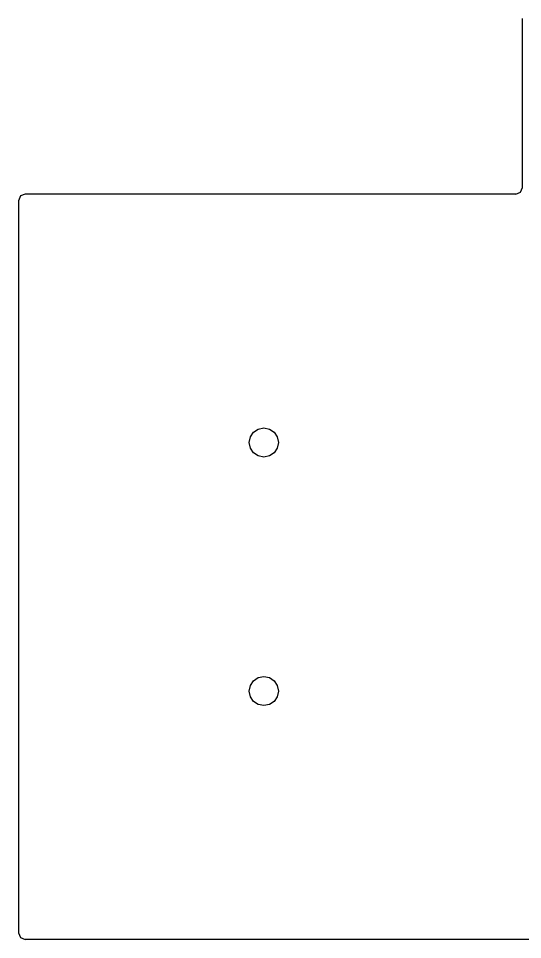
# Model space of a CAD drawing. Extents: x 6 to 289, y 8 to 203.
# Drawn here: x 6.4 to 44.4, y 131 to 200.5 of the extents above; entities that cross this region are included whole.
import ezdxf

# ---------------------------------------------------------------- set-up
doc = ezdxf.new("R2010")
doc.units = 0

msp = doc.modelspace()

# ---------------------------------------------------------------- linework, layer by layer
at = {"layer": 'Layer 1'}
for p, q in [((44.361309, 187.730991), (44.3608, 200.479)), ((44.215105, 187.374747), (44.361309, 187.730991)), ((6.508413, 187.08151), (6.362055, 186.728115)), ((6.86194, 187.228), (6.508413, 187.08151)), ((43.8605, 187.23), (6.86054, 187.23)), ((43.8616, 187.228), (44.215105, 187.374747)), ((6.36, 186.729), (6.36, 131.479)), ((23.76184, 168.48104), (23.848281, 168.90919)), ((23.848281, 168.90919), (24.084014, 169.258826)), ((24.084014, 169.258826), (24.433649, 169.494558)), ((24.433649, 169.494558), (24.8618, 169.581)), ((24.8618, 169.581), (25.28995, 169.494559)), ((24.8618, 169.581), (24.8618, 169.581)), ((25.28995, 169.494559), (25.639586, 169.258826)), ((25.639586, 169.258826), (25.875318, 168.909191)), ((25.875318, 168.909191), (25.96176, 168.48104)), ((23.848282, 168.052889), (23.76184, 168.48104)), ((25.96176, 168.48104), (25.875319, 168.05289)), ((24.084014, 167.703254), (23.848282, 168.052889)), ((24.43365, 167.467521), (24.084014, 167.703254)), ((25.639586, 167.703254), (25.289951, 167.467522)), ((25.875319, 168.05289), (25.639586, 167.703254)), ((24.8618, 167.38108), (24.43365, 167.467521)), ((25.289951, 167.467522), (24.8618, 167.38108)), ((24.433649, 150.744558), (24.8618, 150.831)), ((24.8618, 150.831), (25.28995, 150.744559)), ((24.8618, 150.831), (24.8618, 150.831)), ((23.76184, 149.73104), (23.848281, 150.15919)), ((23.848281, 150.15919), (24.084014, 150.508826)), ((24.084014, 150.508826), (24.433649, 150.744558)), ((25.28995, 150.744559), (25.639586, 150.508826)), ((25.639586, 150.508826), (25.875318, 150.159191)), ((25.875318, 150.159191), (25.96176, 149.73104)), ((23.848282, 149.302889), (23.76184, 149.73104)), ((25.96176, 149.73104), (25.875319, 149.30289)), ((24.084014, 148.953254), (23.848282, 149.302889)), ((24.43365, 148.717521), (24.084014, 148.953254)), ((25.639586, 148.953254), (25.289951, 148.717522)), ((25.875319, 149.30289), (25.639586, 148.953254)), ((24.8618, 148.63108), (24.43365, 148.717521)), ((25.289951, 148.717522), (24.8618, 148.63108)), ((6.36191, 131.478), (6.5084, 131.124473)), ((6.5084, 131.124473), (6.861795, 130.978115)), ((61.8624, 130.978), (6.86016, 130.979))]:
    msp.add_line(p, q, dxfattribs=at)

doc.saveas('drawing.dxf')
